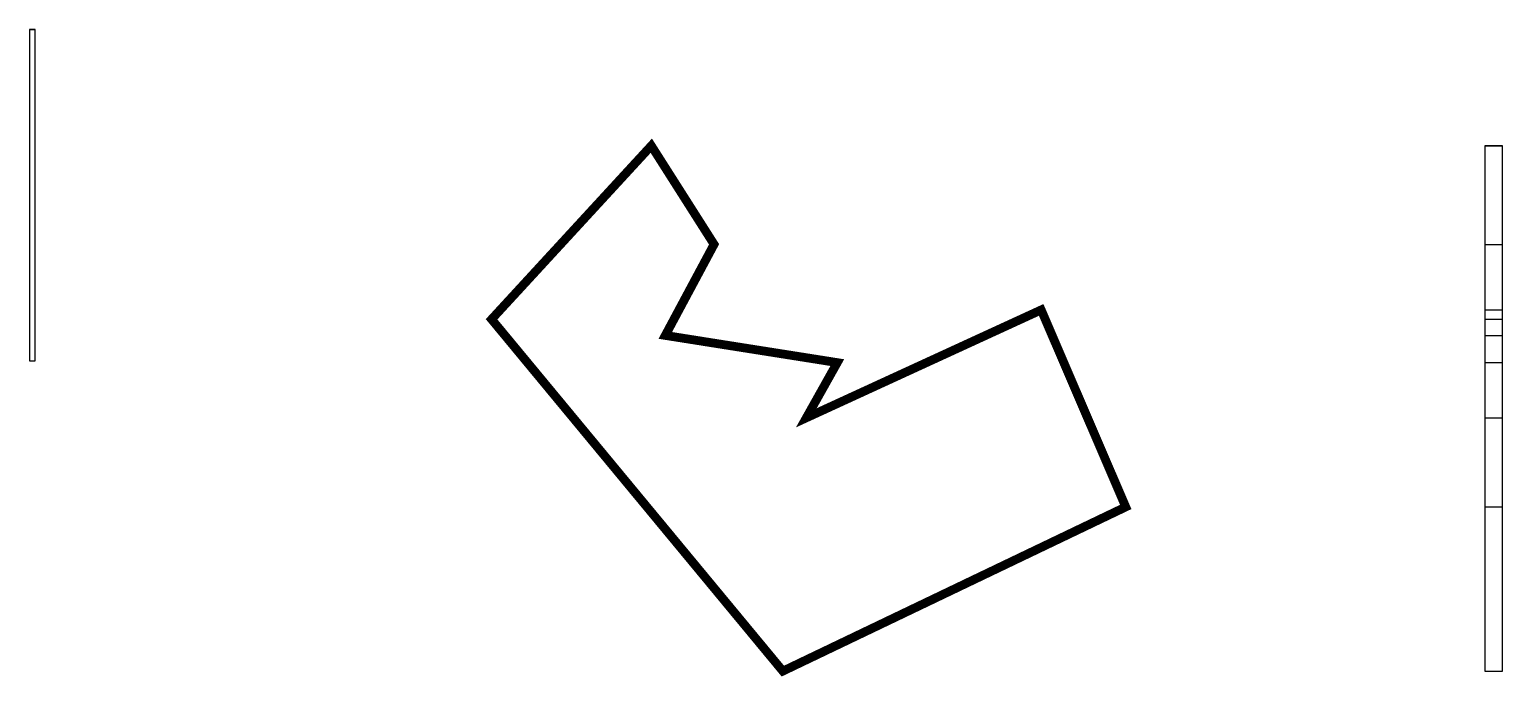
# Model space of a CAD drawing. Extents: x -48968009 to 2588125, y -43922717 to 2.
# Drawn here: x 2490342 to 2495380, y -609742 to -607528 of the extents above; entities that cross this region are included whole.
import ezdxf

# ---------------------------------------------------------------- set-up
doc = ezdxf.new("R2010")
doc.units = 0
doc.header["$LTSCALE"] = 1000
doc.header["$MEASUREMENT"] = 0
doc.linetypes.add('DASHED', pattern=[0.75, 0.5, -0.25])
doc.layers.add('图层6', color=221, linetype='CONTINUOUS')

msp = doc.modelspace()

# ---------------------------------------------------------------- linework, layer by layer
at = {"layer": '图层6', "color": 33, "linetype": 'DASHED', "ltscale": 0.2}
for p, q in [((2490342, -607527.9), (2490362, -607527.9)), ((2490342, -607527.9), (2490362, -607527.9)), ((2490342, -608662), (2490362, -608662))]:
    msp.add_line(p, q, dxfattribs=at)
at = {"layer": '图层6', "color": 33}
for p, q in [((2490342, -607527.9), (2490362, -607527.9)), ((2495320.3, -607925.7), (2495380.3, -607925.7)), ((2495320.3, -608263.1), (2495380.3, -608263.1)), ((2495320.3, -608487.4), (2495380.3, -608487.4)), ((2490342, -608662), (2490362, -608662)), ((2495320.3, -609161.5), (2495380.3, -609161.5)), ((2495320.3, -609723.2), (2495380.3, -609723.2))]:
    msp.add_line(p, q, dxfattribs=at)
at = {"layer": '图层6', "color": 33, "linetype": 'DASHED', "ltscale": 0.6}
for p, q in [((2495320.3, -608519.5), (2495380.3, -608519.5)), ((2495320.3, -608574.7), (2495380.3, -608574.7)), ((2495320.3, -608667.7), (2495380.3, -608667.7)), ((2495320.3, -608856.6), (2495380.3, -608856.6)), ((2495320.3, -608856.6), (2495380.3, -608856.6))]:
    msp.add_line(p, q, dxfattribs=at)
at = {"layer": '图层6', "color": 33}
for points in [[(2490342, -608662), (2490362, -608662), (2490362, -607527.9), (2490342, -607527.9)], [(2495320.3, -609723.2), (2495380.3, -609723.2), (2495380.3, -607925.7), (2495320.3, -607925.7)]]:
    msp.add_lwpolyline(points, close=True, dxfattribs=at)
at = {"layer": '图层6', "color": 33, "const_width": 30}
msp.add_lwpolyline([(2492999.1, -608856.6), (2493802.4, -608487.4), (2494091.6, -609161.5), (2492918.8, -609723.2), (2491922.6, -608519.5), (2492468.9, -607925.7), (2492683.6, -608263.1), (2492516.7, -608574.7), (2493105, -608667.7)], close=True, dxfattribs=at)

doc.saveas('drawing.dxf')
